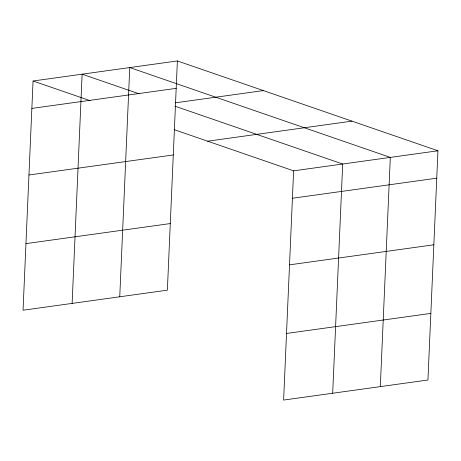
<?xml version="1.0" encoding="UTF-8"?>
<svg xmlns="http://www.w3.org/2000/svg" width="461" height="461" viewBox="0 0 461 461"><rect width="100%" height="100%" fill="white"/><g stroke="black" fill="none" stroke-linecap="round" stroke-linejoin="round"><path stroke-width="0.69" d="M33.059 80.998L23.05 310.218L167.378 290.165L177.381 60.944L33.059 80.998L90.16 100.682M72.123 303.401L82.127 74.181L139.228 93.865M119.751 296.78L129.754 67.56L390.323 157.403L380.313 386.623M174.079 129.616L293.622 170.835L283.619 400.056L427.941 380.002L437.95 150.782L177.381 60.944M332.686 393.239L342.696 164.018L174.828 106.139M31.861 108.404L176.188 88.356M175.226 102.838L263.369 90.592M207.64 141.187L351.962 121.134M28.951 175.001L173.278 154.954M293.622 170.835L437.95 150.782M292.43 198.247L436.751 178.194M25.96 243.621L170.282 223.568M289.52 264.845L433.847 244.791M286.523 333.459L430.851 313.405"/></g></svg>
